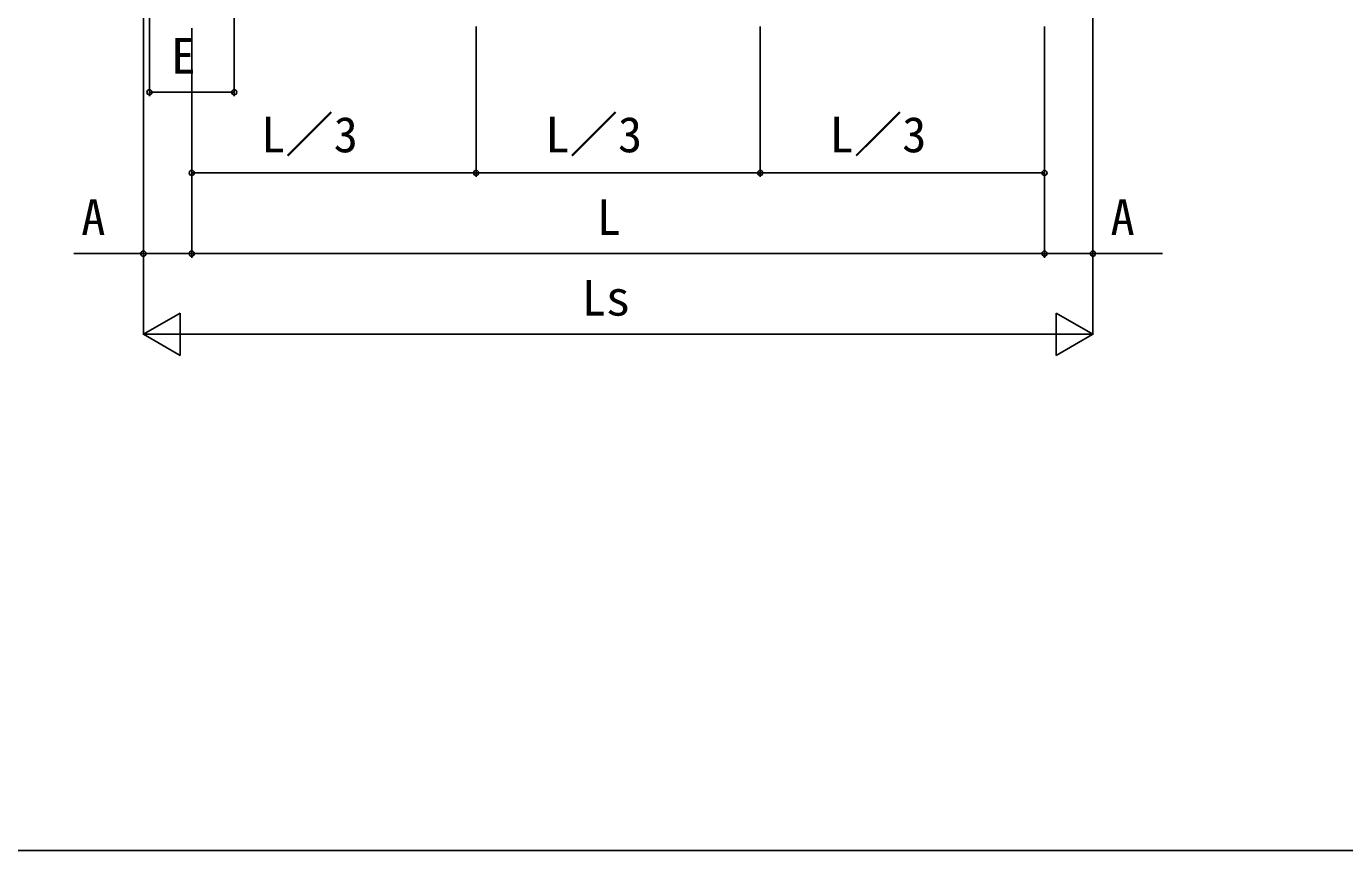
# Model space of a CAD drawing. Units: millimetres, scale not verified. Extents: x -525 to 525, y -783 to 778.
# Drawn here: x -74 to 252.6, y -782.7 to -578.4 of the extents above; entities that cross this region are included whole.
import ezdxf
from ezdxf.enums import TextEntityAlignment as Align

# ---------------------------------------------------------------- set-up
doc = ezdxf.new("R2010")
doc.units = ezdxf.units.MM
doc.header["$LTSCALE"] = 4
doc.layers.add('0-7_YKK_D', color=6, linetype='Continuous')
doc.layers.add('0-8_YKK_ZWAK', color=7, linetype='Continuous')
doc.styles.add('ＭＳ ゴシック', font='')
doc.styles.get('ＭＳ ゴシック').set_extended_font_data('MS Gothic')

msp = doc.modelspace()

# ---------------------------------------------------------------- linework, layer by layer
at = {"layer": '0-7_YKK_D'}
for p, q in [((-44.98, -532.8), (-44.98, -654.8)), ((-44.98, -533.7), (-44.98, -635.7)), ((-43.48, -575.7), (-43.48, -595.7)), ((-22.48, -575.7), (-22.48, -595.7)), ((190.22, -574.8), (190.22, -654.8)), ((190.22, -575.7), (190.22, -635.7)), ((-32.98, -578.842), (-32.98, -615.7)), ((-32.98, -578.842), (-32.98, -635.7)), ((-32.98, -578.842), (-32.98, -635.7)), ((37.42, -578.424), (37.42, -615.7)), ((37.42, -578.424), (37.42, -615.7)), ((107.82, -578.424), (107.82, -615.7)), ((107.82, -578.962), (107.82, -615.7)), ((178.22, -578.424), (178.22, -635.7)), ((178.22, -578.902), (178.22, -635.7)), ((178.22, -578.962), (178.22, -615.7)), ((-43.48, -594.7), (-22.48, -594.7)), ((-32.98, -614.7), (37.42, -614.7)), ((37.42, -614.7), (107.82, -614.7)), ((107.82, -614.7), (178.22, -614.7)), ((-32.98, -634.7), (178.22, -634.7)), ((-44.98, -654.7), (-35.887, -649.45)), ((-35.887, -659.95), (-35.887, -649.45)), ((190.22, -654.7), (181.127, -649.45)), ((181.127, -649.45), (181.127, -659.95)), ((-44.98, -654.7), (-35.887, -659.95)), ((-44.98, -654.7), (-26.793, -654.7)), ((-34.48, -654.7), (179.72, -654.7)), ((190.22, -654.7), (172.033, -654.7)), ((190.22, -654.7), (181.127, -659.95))]:
    msp.add_line(p, q, dxfattribs=at)
for points in [[(-32.98, -634.7), (-44.98, -634.7), (-62.166, -634.7)], [(178.22, -634.7), (190.22, -634.7), (207.406, -634.7)]]:
    msp.add_lwpolyline(points, dxfattribs=at)
for centre in [(-43.48, -594.7), (-22.48, -594.7), (-32.98, -614.7), (37.42, -614.7), (37.42, -614.7), (107.82, -614.7), (107.82, -614.7), (178.22, -614.7), (-44.98, -634.7), (-32.98, -634.7), (-32.98, -634.7), (178.22, -634.7), (178.22, -634.7), (190.22, -634.7)]:
    msp.add_circle(centre, 0.637, dxfattribs=at)
at = {"layer": '0-8_YKK_ZWAK'}
msp.add_lwpolyline([(-525, -782.7), (525, -782.7), (525, 747.3)], dxfattribs=at)

# ---------------------------------------------------------------- texts
at = {"layer": '0-7_YKK_D', "style": 'ＭＳ ゴシック'}
for s, p in [('E', (-38.06, -592.7)), ('L／3', (-15.814, -612.223)), ('L／3', (54.586, -612.223)), ('L／3', (124.986, -612.223)), ('A', (-60.371, -632.7)), ('L', (67.336, -632.7)), ('A', (194.565, -632.7)), ('Ls', (63.62, -652.7))]:
    msp.add_text(s, height=8.798, dxfattribs=at).set_placement(p, align=Align.BOTTOM_LEFT)

doc.saveas('drawing.dxf')
